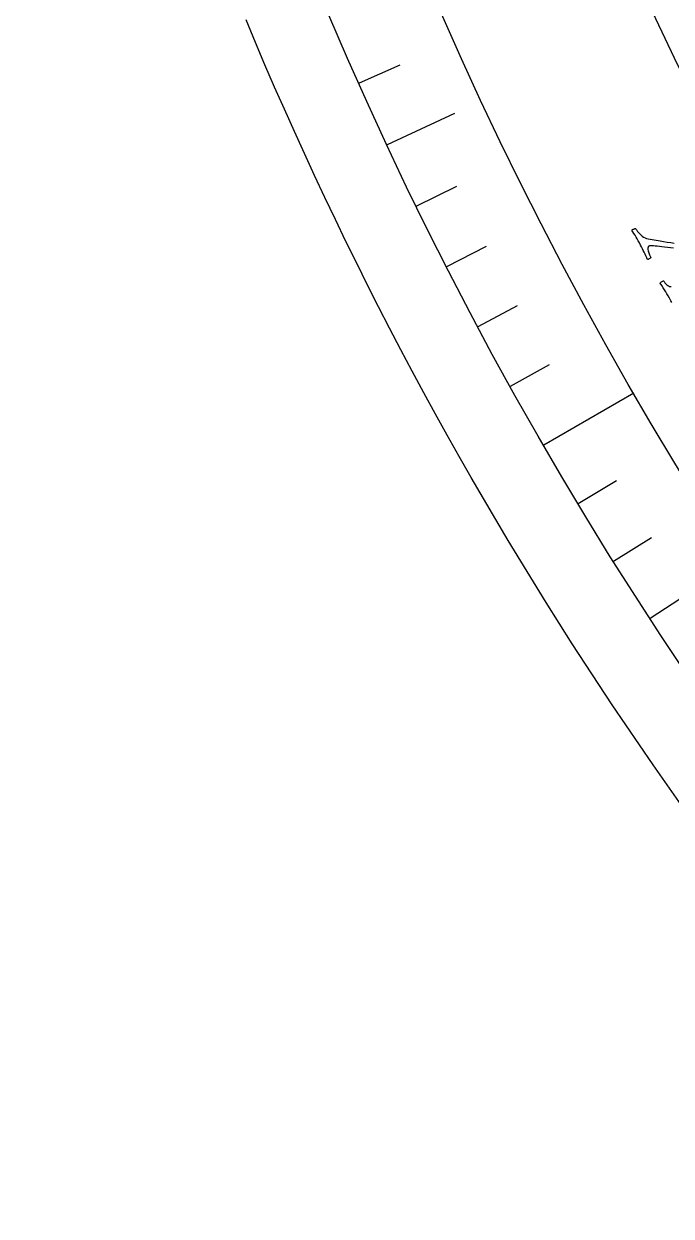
# Model space of a CAD drawing. Header units: millimetres. Extents: x -92 to 92, y -92 to 120.
# Drawn here: x -90.65 to -75.53, y -63.33 to -35.49 of the extents above; entities that cross this region are included whole.
import ezdxf

# ---------------------------------------------------------------- set-up
doc = ezdxf.new("R2010")
doc.units = ezdxf.units.MM
for name, color, linetype in [('CUT_OUTER', 1, 'Continuous'), ('ENGRAVE', 7, 'Continuous'), ('ENGRAVE_FINE', 8, 'Continuous'), ('TEXT', 5, 'Continuous')]:
    doc.layers.add(name, color=color, linetype=linetype)

msp = doc.modelspace()

# ---------------------------------------------------------------- linework, layer by layer
at = {"layer": 'CUT_OUTER'}
msp.add_lwpolyline([(-75.2984, -53.7253), (-75.6266, -53.2623), (-75.952, -52.7972), (-76.2745, -52.3302), (-76.5942, -51.8612), (-76.9109, -51.3902), (-77.2248, -50.9174), (-77.5358, -50.4426), (-77.8438, -49.9659), (-78.149, -49.4873), (-78.4511, -49.0068), (-78.7504, -48.5245), (-79.0466, -48.0404), (-79.3399, -47.5545), (-79.6302, -47.0668), (-79.9175, -46.5773), (-80.2018, -46.0861), (-80.483, -45.5931), (-80.7613, -45.0984), (-81.0365, -44.602), (-81.3086, -44.1039), (-81.5777, -43.6042), (-81.8437, -43.1028), (-82.1067, -42.5998), (-82.3665, -42.0952), (-82.6232, -41.589), (-82.8769, -41.0813), (-83.1274, -40.572), (-83.3748, -40.0612), (-83.619, -39.5488), (-83.8601, -39.035), (-84.098, -38.5197), (-84.3328, -38.003), (-84.5644, -37.4848), (-84.7928, -36.9652), (-85.018, -36.4443), (-85.24, -35.9219), (-85.4589, -35.3982)], dxfattribs=at)
at = {"layer": 'ENGRAVE'}
for points in [[(-82.1568, -38.3103), (-80.5849, -37.5774)], [(-78.5052, -45.325), (-76.4024, -44.1109)]]:
    msp.add_lwpolyline(points, dxfattribs=at)
for radius in [90.65, 90.65, 88.2219, 83.7125, 83.7125, 80.1513]:
    msp.add_circle((0, 0), radius, dxfattribs=at)
at = {"layer": 'ENGRAVE_FINE'}
for points in [[(-82.8129, -36.8707), (-81.8622, -36.4474)], [(-81.4757, -39.7383), (-80.5404, -39.2822)], [(-80.7697, -41.1542), (-79.8425, -40.6818)], [(-80.0392, -42.5576), (-79.1204, -42.0691)], [(-79.2843, -43.948), (-78.3741, -43.4435)], [(-77.7022, -46.6882), (-76.8102, -46.1522)], [(-76.8756, -48.0372), (-75.9931, -47.4857)], [(-76.0255, -49.3715), (-75.1527, -48.8048)]]:
    msp.add_lwpolyline(points, dxfattribs=at)
at = {"layer": 'TEXT'}
for points in [[(-75.4782, -40.7284), (-75.5485, -40.7197), (-75.618, -40.7112), (-75.6849, -40.7032), (-75.7475, -40.6962), (-75.8057, -40.6902), (-75.8596, -40.6851), (-75.9074, -40.681), (-75.947, -40.6777), (-75.9786, -40.6754), (-76.0021, -40.6739), (-76.0064, -40.674), (-76.0115, -40.6741), (-76.0176, -40.6743), (-76.0246, -40.6745), (-76.032, -40.6751), (-76.0395, -40.6767), (-76.0469, -40.6793), (-76.0543, -40.6827), (-76.0656, -40.6928), (-76.0729, -40.7089), (-76.0764, -40.731), (-76.0759, -40.7591), (-76.0697, -40.794), (-76.0559, -40.8362), (-76.0346, -40.8858), (-76.0057, -40.9428), (-76.0107, -40.9506), (-76.0188, -40.959), (-76.03, -40.9677), (-76.0442, -40.9769), (-76.0586, -40.9851), (-76.0702, -40.9904), (-76.0789, -40.9931), (-76.0849, -40.9931), (-76.1037, -40.9514), (-76.1228, -40.9094), (-76.1424, -40.8671), (-76.1622, -40.8245), (-76.1825, -40.7821), (-76.203, -40.7404), (-76.2239, -40.6993), (-76.2451, -40.6589), (-76.2744, -40.6046), (-76.302, -40.5547), (-76.3279, -40.5092), (-76.3522, -40.468), (-76.376, -40.4287), (-76.4003, -40.3888), (-76.4252, -40.3481), (-76.4507, -40.3068), (-76.4435, -40.3001), (-76.4336, -40.2935), (-76.421, -40.2873), (-76.4056, -40.2812), (-76.3906, -40.276), (-76.3787, -40.2722), (-76.3701, -40.2699), (-76.3648, -40.2691), (-76.3594, -40.2778), (-76.3494, -40.2919), (-76.335, -40.3115), (-76.316, -40.3365), (-76.2933, -40.3642), (-76.2678, -40.3919), (-76.2395, -40.4194), (-76.2083, -40.4469), (-76.1754, -40.4717), (-76.1419, -40.491), (-76.1076, -40.505), (-76.0726, -40.5136), (-75.9748, -40.5301), (-75.8813, -40.5456), (-75.7922, -40.5599), (-75.7074, -40.5731), (-75.6247, -40.5856), (-75.542, -40.5977), (-75.4592, -40.6094)], [(-75.5154, -41.9993), (-75.5387, -41.9567), (-75.5714, -41.8984), (-75.6024, -41.8443), (-75.6318, -41.7944), (-75.6597, -41.7485), (-75.6878, -41.7029), (-75.7182, -41.6535), (-75.7509, -41.6003), (-75.7859, -41.5433), (-75.7814, -41.5341), (-75.7732, -41.5248), (-75.7612, -41.5154), (-75.7455, -41.5058), (-75.7297, -41.4981), (-75.7175, -41.4943), (-75.7089, -41.4943), (-75.7038, -41.4983), (-75.6977, -41.5082), (-75.6889, -41.5203), (-75.6775, -41.5346), (-75.6635, -41.551), (-75.6477, -41.5678), (-75.6309, -41.5834), (-75.6131, -41.5977), (-75.5944, -41.6108), (-75.5759, -41.6208), (-75.5589, -41.6258), (-75.5435, -41.6259), (-75.5296, -41.6211)]]:
    msp.add_lwpolyline(points, dxfattribs=at)

doc.saveas('drawing.dxf')
